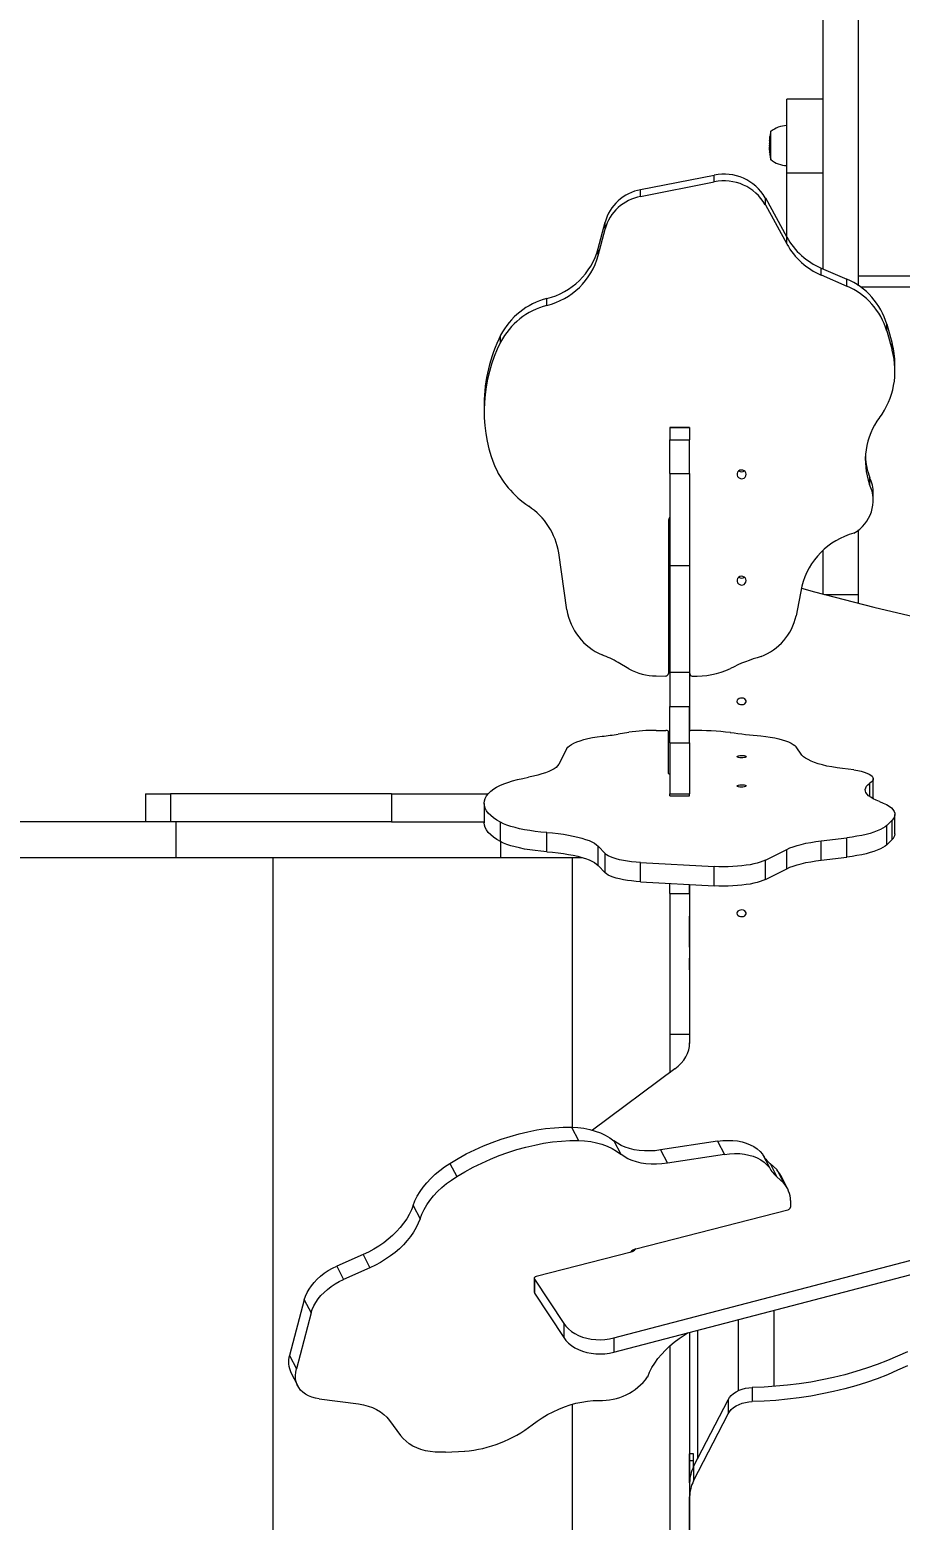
# Model space of a CAD drawing. Header units: millimetres. Extents: x -7098 to 6497, y -6127 to 5201.
# Drawn here: x -1908 to -1254, y 1792 to 2912 of the extents above; entities that cross this region are included whole.
import ezdxf

# ---------------------------------------------------------------- set-up
doc = ezdxf.new("R2010")
doc.units = ezdxf.units.MM
doc.layers.add('DIKOM_ОБЪЕКТ', color=7, linetype='Continuous')
doc.layers.add('DIKOM_РАЗМЕР_ЗОНА', color=7, linetype='Continuous')
doc.styles.add('style1', font='arial.ttf', dxfattribs={"width": 0.8})
doc.dimstyles.new('1-50', dxfattribs={"dimtxt": 300, "dimasz": 200, "dimexe": 100, "dimexo": 0, "dimgap": 100, "dimtad": 1, "dimdec": 0, "dimtxsty": 'style1', "dimcen": 0, "dimclrd": 7, "dimclre": 7, "dimadec": 1, "dimazin": 2, "dimtfac": 1, "dimtdec": 0, "dimtmove": 1, "dimatfit": 3, "dimfxl": 0, "dimlwd": 25, "dimlwe": 18, "dimarcsym": 0})

# ---------------------------------------------------------------- blocks, each defined once
blk = doc.blocks.new('*D20')
at = {"layer": 'Defpoints', "color": 0, "transparency": 16777216}
for p in [(-612, 3700.6), (-5926, -2746.5), (-167.8, -2746.5)]:
    blk.add_point(p, dxfattribs=at)
at = {"layer": 'DIKOM_РАЗМЕР_ЗОНА', "color": 7, "lineweight": 18, "transparency": 16777216}
for p, q in [((-612, 3700.6), (-6026, 3700.6)), ((-167.8, -2746.5), (-6026, -2746.5))]:
    blk.add_line(p, q, dxfattribs=at)
at = {"layer": 'DIKOM_РАЗМЕР_ЗОНА', "color": 7, "lineweight": 25, "transparency": 16777216}
blk.add_line((-5926, 3500.6), (-5926, -2546.5), dxfattribs=at)
at = {"layer": 'DIKOM_РАЗМЕР_ЗОНА', "color": 7, "transparency": 16777216}
for points in [[(-5959.3, 3500.6), (-5892.7, 3500.6), (-5926, 3700.6)], [(-5959.3, -2546.5), (-5892.7, -2546.5), (-5926, -2746.5)]]:
    blk.add_solid(points, dxfattribs=at)
at = {"layer": 'DIKOM_РАЗМЕР_ЗОНА', "color": 0, "transparency": 16777216, "insert": (-6179.2, 477), "char_height": 300, "attachment_point": 5, "rotation": 90, "style": 'style1'}
blk.add_mtext('6450', dxfattribs=at)
blk = doc.blocks.new('*D18')
at = {"layer": 'Defpoints', "color": 0, "transparency": 16777216}
for p in [(-621.7, 5200.6), (-6648, -4870.8), (-133.4, -4870.8)]:
    blk.add_point(p, dxfattribs=at)
at = {"layer": 'DIKOM_РАЗМЕР_ЗОНА', "color": 7, "lineweight": 18, "transparency": 16777216}
for p, q in [((-621.7, 5200.6), (-6748, 5200.6)), ((-133.4, -4870.8), (-6748, -4870.8))]:
    blk.add_line(p, q, dxfattribs=at)
at = {"layer": 'DIKOM_РАЗМЕР_ЗОНА', "color": 7, "lineweight": 25, "transparency": 16777216}
blk.add_line((-6648, 5000.6), (-6648, -4670.8), dxfattribs=at)
at = {"layer": 'DIKOM_РАЗМЕР_ЗОНА', "color": 7, "transparency": 16777216}
for points in [[(-6681.3, 5000.6), (-6614.7, 5000.6), (-6648, 5200.6)], [(-6681.3, -4670.8), (-6614.7, -4670.8), (-6648, -4870.8)]]:
    blk.add_solid(points, dxfattribs=at)
at = {"layer": 'DIKOM_РАЗМЕР_ЗОНА', "color": 0, "transparency": 16777216, "insert": (-6901.2, 458.3), "char_height": 300, "attachment_point": 5, "rotation": 90, "style": 'style1'}
blk.add_mtext('10100', dxfattribs=at)

msp = doc.modelspace()

# ---------------------------------------------------------------- linework, layer by layer
at = {"layer": 'DIKOM_ОБЪЕКТ', "color": 7, "linetype": 'Continuous', "lineweight": 15}
for p, q in [((-1312, 3689.1), (-1312, 2732.2)), ((-1285, 2719.5), (-1285, 3689.1)), ((-1312, 2859.6), (-1339, 2859.6)), ((-1339, 2804.4), (-1339, 2859.6)), ((-1351, 2814), (-1351, 2835.6)), ((-1352, 2828.7), (-1351.9, 2828.8)), ((-1352, 2828.3), (-1352, 2828.3)), ((-1352, 2827.4), (-1352, 2827.5)), ((-1352, 2826.2), (-1352, 2826.4)), ((-1352, 2826.3), (-1352, 2825.3)), ((-1352, 2825.1), (-1352, 2824)), ((-1352, 2824.6), (-1352, 2825.1)), ((-1352, 2824), (-1352, 2823.8)), ((-1352, 2823.7), (-1352, 2823.3)), ((-1351.6, 2832.3), (-1351.6, 2832.4)), ((-1351.6, 2831.9), (-1351.6, 2831.9)), ((-1352, 2821.4), (-1352, 2821.4)), ((-1351.9, 2820), (-1351.9, 2820)), ((-1351.8, 2819.4), (-1351.9, 2820)), ((-1351.8, 2819.7), (-1351.8, 2818.9)), ((-1351.7, 2818.4), (-1351.6, 2817.7)), ((-1351.6, 2817.5), (-1351.7, 2818)), ((-1351.6, 2817.5), (-1351.6, 2817.5)), ((-1351.6, 2817.5), (-1351.6, 2817.5)), ((-1351.6, 2817.5), (-1351.6, 2817.5)), ((-1448.8, 2791.7), (-1393.5, 2802.7)), ((-1393.5, 2797.6), (-1393.5, 2802.7)), ((-1339, 2804.4), (-1312, 2804.4)), ((-1339, 2756.1), (-1339, 2804.4)), ((-1448.8, 2786.5), (-1393.5, 2797.6)), ((-1448.8, 2786.5), (-1448.8, 2791.7)), ((-1355.1, 2780.4), (-1355.1, 2785.6)), ((-1355.1, 2785.6), (-1338.9, 2756)), ((-1355.1, 2780.4), (-1338.9, 2750.9)), ((-1480.7, 2747.4), (-1475.5, 2767.2)), ((-1475.5, 2762.1), (-1475.5, 2767.2)), ((-1480.7, 2742.2), (-1475.5, 2762.1)), ((-1338.9, 2750.9), (-1338.9, 2756)), ((-1480.7, 2742.2), (-1480.7, 2747.4)), ((-1313.1, 2727.6), (-1313.1, 2732.7)), ((-1313.1, 2732.7), (-1293.9, 2724.4)), ((-1313.1, 2727.6), (-1293.9, 2719.2)), ((-1293.9, 2719.2), (-1293.9, 2724.4)), ((-1285, 2727), (-925.5, 2727)), ((-925.5, 2718.4), (-1283.5, 2718.4)), ((-1519.2, 2704.7), (-1519.2, 2709.8)), ((-1263.9, 2685.5), (-1263.9, 2690.7)), ((-1263.9, 2690.7), (-1259.8, 2676.2)), ((-1554, 2677.1), (-1554, 2682.2)), ((-1263.9, 2685.5), (-1259.8, 2671.1)), ((-1259.8, 2671.1), (-1259.8, 2676.2)), ((-1257.7, 2655.5), (-1257.7, 2660.6)), ((-1566.4, 2630.5), (-1566.4, 2625.4)), ((-1412, 2613), (-1427, 2613)), ((-1427, 2613), (-1412, 2613)), ((-1427, 2613), (-1427, 2603.6)), ((-1427, 2613), (-1427, 2613)), ((-1412, 2613), (-1412, 2603.6)), ((-1412, 2613), (-1412, 2613)), ((-1427, 2603.6), (-1412, 2603.6)), ((-1427, 2578.3), (-1427, 2603.6)), ((-1412, 2578.3), (-1412, 2603.6)), ((-1427, 2578.3), (-1412, 2578.3)), ((-1427, 2578.3), (-1427, 2509.3)), ((-1412, 2578.3), (-1412, 2509.3)), ((-1276.7, 2570.2), (-1276.7, 2575.4)), ((-1274, 2558.3), (-1274, 2563.4)), ((-1428, 2542.5), (-1428, 2428.1)), ((-1285, 2487.6), (-1285, 2536)), ((-1312, 2520.4), (-1312, 2487.9)), ((-1504.2, 2475.9), (-1510.4, 2518.8)), ((-1427, 2509.3), (-1412, 2509.3)), ((-1427, 2509.3), (-1427, 2429.1)), ((-1412, 2509.3), (-1412, 2429.1)), ((-1327.6, 2493.8), (-1332, 2471.5)), ((-1310.6, 2487.6), (-1285, 2487.6)), ((-1285, 2480.8), (-1285, 2487.6)), ((-1457.6, 2431.5), (-1465.8, 2436.4)), ((-1437.1, 2426.3), (-1430, 2426.2)), ((-1427, 2429.1), (-1412, 2429.1)), ((-1427, 2429.1), (-1427, 2403.3)), ((-1412, 2429.1), (-1412, 2403.3)), ((-1412, 2427.9), (-1412, 2384.9)), ((-1427, 2403.3), (-1412, 2403.3)), ((-1427, 2375.9), (-1427, 2403.3)), ((-1412, 2405.3), (-1412, 2405.1)), ((-1412, 2375.9), (-1412, 2403.3)), ((-1457.6, 2383.9), (-1465.8, 2382.5)), ((-1437.1, 2385.3), (-1430, 2385.3)), ((-1428, 2353.3), (-1428, 2384.8)), ((-1427, 2375.9), (-1412, 2375.9)), ((-1427, 2375.9), (-1427, 2337.8)), ((-1412, 2375.9), (-1412, 2337.8)), ((-1504.2, 2371.7), (-1510.4, 2359.9)), ((-1327.6, 2366.7), (-1332, 2372.9)), ((-1276.7, 2335.6), (-1276.7, 2345.7)), ((-1274, 2334.5), (-1274, 2349)), ((-1820.9, 2337.7), (-1820.9, 2316.7)), ((-1820.9, 2337.7), (-1802, 2337.7)), ((-1802, 2337.7), (-1802, 2316.7)), ((-1635.9, 2337.7), (-1802, 2337.7)), ((-1635.9, 2337.7), (-1635.9, 2316.7)), ((-1635.9, 2337.7), (-1563.3, 2337.7)), ((-1566.4, 2330.5), (-1566.4, 2316)), ((-1427, 2337.8), (-1412, 2337.8)), ((-1427, 2336.2), (-1427, 2337.8)), ((-1427, 2336.2), (-1412, 2336.2)), ((-1412, 2336.2), (-1412, 2337.8)), ((-1274, 2334.5), (-1274.1, 2334)), ((-1257.7, 2307.7), (-1257.7, 2322.2)), ((-1799.3, 2316.7), (-2480.8, 2316.7)), ((-1635.9, 2316.7), (-1799.3, 2316.7)), ((-1797.8, 2289.7), (-1797.8, 2316.7)), ((-1635.9, 2316.7), (-1566.4, 2316.7)), ((-1554, 2301.8), (-1554, 2316.3)), ((-1519.2, 2294.2), (-1519.2, 2308.7)), ((-1263.9, 2313.9), (-1259.8, 2317.9)), ((-1263.9, 2299.4), (-1263.9, 2313.9)), ((-1259.8, 2303.4), (-1259.8, 2317.9)), ((-1553.8, 2289.7), (-1553.8, 2301.7)), ((-1480.7, 2298.3), (-1475.5, 2292.8)), ((-1480.7, 2283.8), (-1480.7, 2298.3)), ((-1355.1, 2287.8), (-1338.9, 2295.9)), ((-1338.9, 2281.4), (-1338.9, 2295.9)), ((-1313.1, 2302.3), (-1293.9, 2304.6)), ((-1313.1, 2287.9), (-1313.1, 2302.3)), ((-1293.9, 2290.2), (-1293.9, 2304.6)), ((-1263.9, 2299.4), (-1259.8, 2303.4)), ((-1797.8, 2289.7), (-2480.8, 2289.7)), ((-1553.8, 2289.7), (-1797.8, 2289.7)), ((-1725, 1743.7), (-1725, 2289.7)), ((-1492.4, 2289.7), (-1553.8, 2289.7)), ((-1500, 2087.3), (-1500, 2289.7)), ((-1475.5, 2278.3), (-1475.5, 2292.8)), ((-1448.8, 2286.1), (-1393.5, 2283.1)), ((-1448.8, 2271.6), (-1448.8, 2286.1)), ((-1355.1, 2273.3), (-1355.1, 2287.8)), ((-1313.1, 2287.9), (-1293.9, 2290.2)), ((-1480.7, 2283.8), (-1475.5, 2278.3)), ((-1393.5, 2268.6), (-1393.5, 2283.1)), ((-1355.1, 2273.3), (-1338.9, 2281.4)), ((-1448.8, 2271.6), (-1393.5, 2268.6)), ((-1427, 2262.8), (-1427, 2270.4)), ((-1427, 2262.8), (-1412, 2262.8)), ((-1427, 2262.8), (-1427, 2157.2)), ((-1412, 2269.6), (-1412, 2150.6)), ((-1412, 2262.8), (-1412, 2269.6)), ((-1412, 2262.8), (-1412, 2157.2)), ((-1412, 2245.8), (-1412, 2221.8)), ((-1412, 2222.5), (-1412, 2245.8)), ((-1427, 2157.2), (-1412, 2157.2)), ((-1427, 2157.2), (-1427, 2128.1)), ((-1412, 2157.2), (-1412, 2150.1)), ((-1423, 2131.1), (-1485, 2085)), ((-1500.7, 2087.3), (-1495.5, 2077.3)), ((-1468.9, 2076.9), (-1463.8, 2067)), ((-1391, 2076.7), (-1433.9, 2070.1)), ((-1391, 2076.7), (-1385.9, 2066.7)), ((-1433.9, 2070.1), (-1428.7, 2060.1)), ((-1385.9, 2066.7), (-1428.7, 2060.1)), ((-1357.2, 2066.8), (-1352.1, 2056.8)), ((-1592.2, 2060), (-1587, 2050.1)), ((-1351.5, 2059.8), (-1346.4, 2049.8)), ((-1346.6, 2055.3), (-1351.5, 2059.8)), ((-1346.6, 2055.3), (-1341.4, 2045.3)), ((-1341.4, 2045.3), (-1346.4, 2049.8)), ((-1338.4, 2041), (-1343.5, 2050.9)), ((-1619.8, 2028.4), (-1614.6, 2018.4)), ((-1336.2, 2032.2), (-1336.2, 2027.1)), ((-1452.5, 1995.7), (-1338.1, 2025.2)), ((-1469, 1928.8), (-1218.9, 1994.2)), ((-1453.7, 1995.3), (-1453.7, 1994.4)), ((-1657.3, 1991.5), (-1677.2, 1982.7)), ((-1677.2, 1982.7), (-1672.1, 1972.7)), ((-1657.3, 1991.5), (-1652.2, 1981.5)), ((-1455.9, 1993.4), (-1527.4, 1975)), ((-1469, 1918.2), (-1218.9, 1983.6)), ((-1456.6, 1993.2), (-1456.7, 1993.3)), ((-1652.2, 1981.5), (-1672.1, 1972.7)), ((-1528.7, 1973.6), (-1528.7, 1963)), ((-1528.5, 1973), (-1506.6, 1939.7)), ((-1528.5, 1973), (-1528.5, 1962.4)), ((-1528.5, 1962.4), (-1506.6, 1929.1)), ((-1701.6, 1957.5), (-1712.6, 1915.6)), ((-1701.6, 1957.5), (-1696.5, 1947.6)), ((-1348.5, 1892.4), (-1348.5, 1949.7)), ((-1696.5, 1947.6), (-1707.5, 1905.7)), ((-1506.6, 1939.7), (-1506.6, 1929.1)), ((-1375.5, 1942.6), (-1375.5, 1889.2)), ((-1469, 1928.8), (-1469, 1918.2)), ((-1412, 1933.1), (-1412, 1707.1)), ((-1406, 1934.7), (-1406, 1837.9)), ((-1712.6, 1915.6), (-1707.5, 1905.7)), ((-1427, 1922.8), (-1427, 1707.1)), ((-1711.6, 1902.8), (-1706.5, 1892.8)), ((-1690.4, 1883), (-1660.8, 1879.2)), ((-1409, 1832.1), (-1383.1, 1882.3)), ((-1383.1, 1882.3), (-1383.1, 1871.7)), ((-1364.9, 1891.6), (-1364.9, 1881)), ((-1500, 1743.7), (-1500, 1879)), ((-1409, 1821.5), (-1383.1, 1871.7)), ((-1637.5, 1866.9), (-1629.2, 1855.5)), ((-1595.5, 1843), (-1581, 1843.8)), ((-1409, 1841.7), (-1412, 1841.7)), ((-1412, 1836.4), (-1412, 1841.7)), ((-1409, 1836.4), (-1409, 1841.7)), ((-1412, 1820), (-1412, 1836.4)), ((-1409, 1836.4), (-1412, 1836.4)), ((-1409, 1832), (-1409, 1836.4)), ((-1409, 1832.1), (-1409, 1821.5)), ((-1412, 1820), (-1412, 1809.4)), ((-1412, 1810.3), (-1412, 1808.3)), ((-1412, 1671), (-1412, 1809.4))]:
    msp.add_line(p, q, dxfattribs=at)
at = {"layer": 'DIKOM_ОБЪЕКТ', "color": 7, "linetype": 'Continuous', "lineweight": 15, "flags": 128}
for points in [[(-1369.5, 2577.8), (-1369.7, 2578.8), (-1370.2, 2579.8), (-1371.1, 2580.5), (-1372.1, 2581), (-1373.3, 2581), (-1374.4, 2580.8), (-1375.3, 2580.2), (-1376, 2579.3), (-1376.4, 2578.3), (-1376.4, 2577.2), (-1376, 2576.2), (-1375.3, 2575.3), (-1374.4, 2574.8), (-1373.3, 2574.5), (-1372.1, 2574.6), (-1371.1, 2575), (-1370.2, 2575.7), (-1369.7, 2576.7), (-1369.5, 2577.8)], [(-1369.5, 2497.9), (-1369.7, 2499), (-1370.2, 2499.9), (-1371.1, 2500.6), (-1372.1, 2501.1), (-1373.3, 2501.2), (-1374.4, 2500.9), (-1375.3, 2500.3), (-1376, 2499.5), (-1376.4, 2498.4), (-1376.4, 2497.4), (-1376, 2496.3), (-1375.3, 2495.5), (-1374.4, 2494.9), (-1373.3, 2494.6), (-1372.1, 2494.7), (-1371.1, 2495.1), (-1370.2, 2495.9), (-1369.7, 2496.8), (-1369.5, 2497.9)], [(-1327.9, 2492.3), (-1318.2, 2489.6), (-1296, 2483.7), (-1273.7, 2478), (-1251.3, 2472.6), (-1228.8, 2467.4), (-1206.2, 2462.4), (-1183.4, 2457.7), (-1160.6, 2453.2), (-1137.7, 2449), (-1114.7, 2445), (-1091.6, 2441.2), (-1068.5, 2437.7), (-1045.2, 2434.4), (-1021.9, 2431.4), (-998.6, 2428.7), (-975.2, 2426.1), (-951.7, 2423.9), (-928.2, 2421.8), (-904.6, 2420.1), (-881, 2418.5)], [(-1376.5, 2407.2), (-1376.3, 2406.4), (-1375.7, 2405.7), (-1374.9, 2405.1), (-1373.8, 2404.8), (-1372.7, 2404.7), (-1371.6, 2404.9), (-1370.6, 2405.4), (-1369.9, 2406), (-1369.5, 2406.8), (-1369.5, 2407.6), (-1369.9, 2408.4), (-1370.6, 2409), (-1371.6, 2409.5), (-1372.7, 2409.7), (-1373.8, 2409.6), (-1374.9, 2409.3), (-1375.7, 2408.7), (-1376.3, 2408), (-1376.5, 2407.2)], [(-1504.2, 2371.7), (-1503.4, 2372.7), (-1502.3, 2373.8), (-1500.8, 2374.8), (-1498.9, 2375.8), (-1496.7, 2376.7), (-1494.2, 2377.6), (-1491.5, 2378.4), (-1488.4, 2379.2), (-1485.1, 2379.9), (-1481.5, 2380.5), (-1477.8, 2381)], [(-1358.4, 2381.3), (-1354.8, 2380.9), (-1351.4, 2380.4), (-1348.1, 2379.8), (-1345.1, 2379.1), (-1342.4, 2378.3), (-1339.9, 2377.5), (-1337.7, 2376.7), (-1335.8, 2375.8), (-1334.2, 2374.8), (-1333, 2373.9), (-1332, 2372.9)], [(-1369.5, 2365.6), (-1369.7, 2365.3), (-1370.2, 2365.1), (-1371.1, 2364.9), (-1372.1, 2364.7), (-1373.3, 2364.7), (-1374.4, 2364.8), (-1375.3, 2364.9), (-1376, 2365.2), (-1376.4, 2365.5), (-1376.4, 2365.8), (-1376, 2366), (-1375.3, 2366.3), (-1374.4, 2366.4), (-1373.3, 2366.5), (-1372.1, 2366.5), (-1371.1, 2366.4), (-1370.2, 2366.2), (-1369.7, 2365.9), (-1369.5, 2365.6)], [(-1288.5, 2355.8), (-1292.9, 2356.2), (-1297.2, 2356.7), (-1301.2, 2357.2), (-1305.1, 2357.9), (-1308.8, 2358.6), (-1312.2, 2359.5), (-1315.3, 2360.3), (-1318.2, 2361.3), (-1320.8, 2362.3), (-1323, 2363.4), (-1324.9, 2364.5), (-1326.4, 2365.6), (-1327.6, 2366.7)], [(-1510.4, 2359.9), (-1511.2, 2358.7), (-1512.4, 2357.6), (-1513.9, 2356.5), (-1515.7, 2355.4), (-1517.8, 2354.4), (-1520.3, 2353.5), (-1523.1, 2352.6), (-1526.1, 2351.7), (-1529.4, 2350.9), (-1533, 2350.2)], [(-1288.5, 2355.8), (-1285.7, 2355.3), (-1283.2, 2354.7), (-1280.9, 2354), (-1278.9, 2353.3), (-1277.2, 2352.5), (-1275.9, 2351.7), (-1274.9, 2350.9), (-1274.3, 2350), (-1274, 2349.1), (-1274.1, 2348.2), (-1274.6, 2347.4), (-1275.5, 2346.5), (-1276.7, 2345.7)], [(-1554, 2316.3), (-1556.9, 2317.9), (-1559.4, 2319.7), (-1561.5, 2321.4), (-1563.3, 2323.2), (-1564.7, 2325), (-1565.6, 2326.9), (-1566.2, 2328.7), (-1566.4, 2330.6), (-1566.2, 2332.4), (-1565.6, 2334.3), (-1564.6, 2336.1), (-1563.2, 2337.9), (-1561.4, 2339.7), (-1559.2, 2341.5)], [(-1559.2, 2341.5), (-1557.1, 2342.7), (-1554.6, 2344), (-1551.7, 2345.2), (-1548.6, 2346.3), (-1545.1, 2347.4), (-1541.3, 2348.4), (-1537.3, 2349.3), (-1533, 2350.2)], [(-1369.5, 2343.6), (-1369.7, 2343.3), (-1370.2, 2343.1), (-1371.1, 2342.9), (-1372.1, 2342.7), (-1373.3, 2342.7), (-1374.4, 2342.8), (-1375.3, 2342.9), (-1376, 2343.2), (-1376.4, 2343.5), (-1376.4, 2343.8), (-1376, 2344), (-1375.3, 2344.3), (-1374.4, 2344.4), (-1373.3, 2344.5), (-1372.1, 2344.5), (-1371.1, 2344.4), (-1370.2, 2344.2), (-1369.7, 2343.9), (-1369.5, 2343.6)], [(-1269.3, 2331.9), (-1271.9, 2332.9), (-1274.1, 2334), (-1275.9, 2335.1), (-1277.5, 2336.2), (-1278.6, 2337.4), (-1279.5, 2338.6), (-1279.9, 2339.8), (-1280, 2341), (-1279.7, 2342.2), (-1279.1, 2343.4), (-1278.1, 2344.5), (-1276.7, 2345.7)], [(-1269.3, 2331.9), (-1266.6, 2330.8), (-1264.2, 2329.6), (-1262.1, 2328.4), (-1260.4, 2327.1), (-1259.2, 2325.8), (-1258.3, 2324.5), (-1257.8, 2323.2), (-1257.7, 2321.9), (-1258, 2320.5), (-1258.7, 2319.2), (-1259.8, 2317.9)], [(-1554, 2301.8), (-1556.9, 2303.5), (-1559.4, 2305.2), (-1561.5, 2307), (-1563.3, 2308.7), (-1564.7, 2310.6), (-1565.6, 2312.4), (-1566.2, 2314.2), (-1566.4, 2316)], [(-1519.2, 2308.7), (-1523.7, 2309), (-1528, 2309.5), (-1532.1, 2310.1), (-1536.1, 2310.7), (-1539.8, 2311.5), (-1543.2, 2312.3), (-1546.4, 2313.2), (-1549.3, 2314.2), (-1551.8, 2315.2), (-1554, 2316.3)], [(-1519.2, 2308.7), (-1515, 2308.3), (-1510.8, 2307.8), (-1506.9, 2307.3), (-1503.1, 2306.7), (-1499.5, 2306), (-1496.1, 2305.2), (-1493, 2304.4), (-1490.2, 2303.5), (-1487.6, 2302.6), (-1485.4, 2301.6), (-1483.5, 2300.5), (-1481.9, 2299.4), (-1480.7, 2298.3)], [(-1263.9, 2313.9), (-1265.1, 2312.8), (-1266.8, 2311.8), (-1268.7, 2310.8), (-1271, 2309.8), (-1273.5, 2308.9), (-1276.3, 2308), (-1279.4, 2307.2), (-1282.7, 2306.4), (-1286.3, 2305.8), (-1290, 2305.2), (-1293.9, 2304.6)], [(-1519.2, 2294.2), (-1523.7, 2294.5), (-1528, 2295), (-1532.1, 2295.6), (-1536.1, 2296.2), (-1539.8, 2297), (-1543.2, 2297.8), (-1546.4, 2298.7), (-1549.3, 2299.7), (-1551.8, 2300.7), (-1554, 2301.8)], [(-1338.9, 2295.9), (-1336.7, 2297), (-1334.1, 2297.9), (-1331.2, 2298.8), (-1328.1, 2299.7), (-1324.7, 2300.5), (-1321, 2301.2), (-1317.2, 2301.8), (-1313.1, 2302.3)], [(-1263.9, 2299.4), (-1265.1, 2298.4), (-1266.8, 2297.3), (-1268.7, 2296.3), (-1271, 2295.3), (-1273.5, 2294.4), (-1276.3, 2293.5), (-1279.4, 2292.7), (-1282.7, 2291.9), (-1286.3, 2291.3), (-1290, 2290.7), (-1293.9, 2290.2)], [(-1519.2, 2294.2), (-1515, 2293.8), (-1510.8, 2293.4), (-1506.9, 2292.8), (-1503.1, 2292.2), (-1499.5, 2291.5), (-1496.1, 2290.8), (-1493, 2289.9), (-1490.2, 2289), (-1487.6, 2288.1), (-1485.4, 2287.1), (-1483.5, 2286), (-1481.9, 2284.9), (-1480.7, 2283.8)], [(-1448.8, 2286.1), (-1452.2, 2286.4), (-1455.6, 2286.7), (-1458.8, 2287.1), (-1461.8, 2287.6), (-1464.6, 2288.2), (-1467.2, 2288.8), (-1469.5, 2289.5), (-1471.5, 2290.3), (-1473.2, 2291.1), (-1474.5, 2291.9), (-1475.5, 2292.8)], [(-1355.1, 2287.8), (-1356.9, 2287), (-1358.9, 2286.3), (-1361.2, 2285.6), (-1363.8, 2285), (-1366.6, 2284.4), (-1369.6, 2284), (-1372.8, 2283.6), (-1376.1, 2283.3), (-1379.5, 2283), (-1383, 2282.9), (-1386.5, 2282.9), (-1390, 2282.9), (-1393.5, 2283.1)], [(-1338.9, 2281.4), (-1336.7, 2282.5), (-1334.1, 2283.4), (-1331.2, 2284.4), (-1328.1, 2285.2), (-1324.7, 2286), (-1321, 2286.7), (-1317.2, 2287.3), (-1313.1, 2287.9)], [(-1448.8, 2271.6), (-1452.2, 2271.9), (-1455.6, 2272.2), (-1458.8, 2272.6), (-1461.8, 2273.1), (-1464.6, 2273.7), (-1467.2, 2274.3), (-1469.5, 2275), (-1471.5, 2275.8), (-1473.2, 2276.6), (-1474.5, 2277.5), (-1475.5, 2278.3)], [(-1355.1, 2273.3), (-1356.9, 2272.5), (-1358.9, 2271.8), (-1361.2, 2271.1), (-1363.8, 2270.5), (-1366.6, 2269.9), (-1369.6, 2269.5), (-1372.8, 2269.1), (-1376.1, 2268.8), (-1379.5, 2268.6), (-1383, 2268.4), (-1386.5, 2268.4), (-1390, 2268.4), (-1393.5, 2268.6)], [(-1376.5, 2247.9), (-1376.3, 2247.1), (-1375.7, 2246.4), (-1374.9, 2245.8), (-1373.8, 2245.5), (-1372.7, 2245.4), (-1371.6, 2245.6), (-1370.6, 2246.1), (-1369.9, 2246.7), (-1369.5, 2247.5), (-1369.5, 2248.3), (-1369.9, 2249.1), (-1370.6, 2249.7), (-1371.6, 2250.2), (-1372.7, 2250.4), (-1373.8, 2250.3), (-1374.9, 2250), (-1375.7, 2249.4), (-1376.3, 2248.7), (-1376.5, 2247.9)], [(-1412, 2221.8), (-1412, 2219.9), (-1412, 2217.7), (-1412, 2215.4), (-1412, 2212.9), (-1412, 2210.4), (-1412, 2207.8), (-1412, 2205.3), (-1412, 2202.8), (-1412, 2200.5), (-1412, 2198.3), (-1412, 2196.4), (-1412, 2194.7), (-1412, 2193.3), (-1412, 2192.2), (-1412, 2191.5), (-1412, 2191.4)], [(-1412, 2212.9), (-1412, 2211.9), (-1412, 2210.7), (-1412, 2209.5), (-1412, 2208.2), (-1412, 2207.1), (-1412, 2206.3), (-1412, 2205.7), (-1412, 2205.4), (-1412, 2205.5), (-1412, 2205.9), (-1412, 2206.7), (-1412, 2207.7), (-1412, 2208.9), (-1412, 2210.1), (-1412, 2211.3), (-1412, 2212.4), (-1412, 2213.3), (-1412, 2213.9), (-1412, 2214.2), (-1412, 2214.1), (-1412, 2213.6), (-1412, 2212.9)], [(-1423, 2131.1), (-1420.5, 2133.1), (-1418.3, 2135.3), (-1416.4, 2137.6), (-1414.8, 2140.1), (-1413.6, 2142.6), (-1412.7, 2145.2), (-1412.1, 2147.9), (-1412, 2150.6)], [(-1592.2, 2060), (-1586, 2063.7), (-1579.8, 2067.1), (-1573.3, 2070.2), (-1566.8, 2073.1), (-1560.3, 2075.8), (-1553.6, 2078.2), (-1546.9, 2080.3), (-1540.2, 2082.2), (-1533.5, 2083.8), (-1526.8, 2085.1), (-1520.2, 2086.1), (-1513.6, 2086.8), (-1507.1, 2087.2), (-1500.7, 2087.3)], [(-1500.7, 2087.3), (-1496, 2087), (-1491.5, 2086.4), (-1487.1, 2085.5), (-1483, 2084.3), (-1479.1, 2082.9), (-1475.4, 2081.2), (-1472, 2079.2), (-1468.9, 2076.9)], [(-1587, 2050.1), (-1580.9, 2053.7), (-1574.6, 2057.1), (-1568.2, 2060.2), (-1561.7, 2063.1), (-1555.1, 2065.8), (-1548.5, 2068.2), (-1541.8, 2070.4), (-1535.1, 2072.2), (-1528.4, 2073.8), (-1521.7, 2075.1), (-1515, 2076.1), (-1508.4, 2076.8), (-1501.9, 2077.2), (-1495.5, 2077.3)], [(-1495.5, 2077.3), (-1490.9, 2077), (-1486.3, 2076.4), (-1482, 2075.5), (-1477.9, 2074.4), (-1473.9, 2072.9), (-1470.3, 2071.2), (-1466.9, 2069.2), (-1463.8, 2067)], [(-1433.9, 2070.1), (-1438, 2069.5), (-1442.1, 2069.3), (-1446, 2069.3), (-1449.9, 2069.6), (-1453.6, 2070.2), (-1457.1, 2071.1), (-1460.4, 2072.2), (-1463.5, 2073.5), (-1466.3, 2075.1), (-1468.9, 2076.9)], [(-1391, 2076.7), (-1387.1, 2077.2), (-1383.3, 2077.3), (-1379.6, 2077.2), (-1376, 2076.9), (-1372.6, 2076.2), (-1369.4, 2075.2), (-1366.4, 2074), (-1363.7, 2072.6), (-1361.3, 2070.9), (-1359.1, 2068.9), (-1357.2, 2066.8)], [(-1428.7, 2060.1), (-1432.9, 2059.6), (-1436.9, 2059.3), (-1440.9, 2059.4), (-1444.8, 2059.7), (-1448.4, 2060.2), (-1452, 2061.1), (-1455.3, 2062.2), (-1458.4, 2063.5), (-1461.2, 2065.1), (-1463.8, 2067)], [(-1385.9, 2066.7), (-1382, 2067.2), (-1378.2, 2067.4), (-1374.4, 2067.3), (-1370.9, 2066.9), (-1367.5, 2066.2), (-1364.3, 2065.3), (-1361.3, 2064.1), (-1358.6, 2062.6), (-1356.1, 2060.9), (-1354, 2058.9), (-1352.1, 2056.8)], [(-1619.8, 2028.4), (-1618.4, 2031.9), (-1616.7, 2035.4), (-1614.6, 2038.8), (-1612.2, 2042.2), (-1609.5, 2045.5), (-1606.5, 2048.7), (-1603.3, 2051.8), (-1599.8, 2054.7), (-1596.1, 2057.5), (-1592.2, 2060)], [(-1614.6, 2018.4), (-1613.3, 2021.9), (-1611.5, 2025.4), (-1609.5, 2028.8), (-1607.1, 2032.2), (-1604.4, 2035.6), (-1601.4, 2038.8), (-1598.1, 2041.8), (-1594.7, 2044.8), (-1590.9, 2047.5), (-1587, 2050.1)], [(-1619.8, 2028.4), (-1621.1, 2025), (-1622.7, 2021.7), (-1624.6, 2018.4), (-1626.9, 2015.1), (-1629.4, 2011.9), (-1632.2, 2008.9), (-1635.2, 2005.9), (-1638.4, 2003), (-1641.9, 2000.4), (-1645.5, 1997.8), (-1649.3, 1995.5), (-1653.3, 1993.4), (-1657.3, 1991.5)], [(-1614.6, 2018.4), (-1615.9, 2015), (-1617.6, 2011.7), (-1619.5, 2008.4), (-1621.7, 2005.1), (-1624.2, 2002), (-1627, 1998.9), (-1630, 1995.9), (-1633.3, 1993.1), (-1636.8, 1990.4), (-1640.4, 1987.9), (-1644.2, 1985.5), (-1648.1, 1983.4), (-1652.2, 1981.5)], [(-1701.6, 1957.5), (-1700.7, 1960.2), (-1699.5, 1962.9), (-1698, 1965.5), (-1696.2, 1968.1), (-1694.2, 1970.6), (-1691.8, 1973), (-1689.3, 1975.3), (-1686.5, 1977.4), (-1683.5, 1979.4), (-1680.4, 1981.2), (-1677.2, 1982.7)], [(-1696.5, 1947.6), (-1695.6, 1950.2), (-1694.4, 1952.9), (-1692.9, 1955.5), (-1691.1, 1958.1), (-1689, 1960.6), (-1686.7, 1963), (-1684.1, 1965.3), (-1681.3, 1967.5), (-1678.4, 1969.4), (-1675.3, 1971.2), (-1672.1, 1972.7)], [(-1527.4, 1975), (-1527.8, 1974.8), (-1528.1, 1974.7), (-1528.4, 1974.4), (-1528.6, 1974.2), (-1528.7, 1973.9), (-1528.7, 1973.6), (-1528.7, 1973.3), (-1528.5, 1973)], [(-1506.6, 1939.7), (-1504.9, 1937.6), (-1503, 1935.6), (-1500.7, 1933.7), (-1498.2, 1932.1), (-1495.4, 1930.7), (-1492.4, 1929.5), (-1489.2, 1928.6), (-1485.9, 1928), (-1482.5, 1927.6), (-1479.1, 1927.4), (-1475.6, 1927.6), (-1472.3, 1928.1), (-1469, 1928.8)], [(-1506.6, 1929.1), (-1504.9, 1927), (-1503, 1925), (-1500.7, 1923.2), (-1498.2, 1921.5), (-1495.4, 1920.1), (-1492.4, 1918.9), (-1489.2, 1918), (-1485.9, 1917.4), (-1482.5, 1917), (-1479.1, 1916.9), (-1475.6, 1917), (-1472.3, 1917.5), (-1469, 1918.2)], [(-1443.5, 1899.5), (-1442.1, 1903), (-1440.3, 1906.5), (-1438.2, 1909.9), (-1435.8, 1913.3), (-1433.1, 1916.5), (-1430.2, 1919.7), (-1427, 1922.8), (-1423.5, 1925.7), (-1419.9, 1928.4), (-1416, 1931), (-1413, 1932.8)], [(-1248.3, 1918.5), (-1255.7, 1915.1), (-1263.3, 1911.8), (-1271.1, 1908.8), (-1279.1, 1906), (-1287.2, 1903.5), (-1295.5, 1901.1), (-1303.9, 1899.1), (-1312.3, 1897.3), (-1320.9, 1895.7), (-1329.6, 1894.3), (-1338.4, 1893.3), (-1347.2, 1892.5), (-1356, 1891.9), (-1364.9, 1891.6)], [(-1690.4, 1883), (-1693.2, 1883.5), (-1695.9, 1884.2), (-1698.4, 1885.2), (-1700.6, 1886.5), (-1702.6, 1888), (-1704.3, 1889.6), (-1705.7, 1891.5), (-1706.8, 1893.6), (-1707.6, 1895.8), (-1708.1, 1898.1), (-1708.2, 1900.5), (-1708, 1903.1), (-1707.5, 1905.7)], [(-1248.3, 1907.9), (-1255.7, 1904.5), (-1263.3, 1901.2), (-1271.1, 1898.2), (-1279.1, 1895.4), (-1287.2, 1892.9), (-1295.5, 1890.6), (-1303.9, 1888.5), (-1312.3, 1886.7), (-1320.9, 1885.1), (-1329.6, 1883.8), (-1338.4, 1882.7), (-1347.2, 1881.9), (-1356, 1881.3), (-1364.9, 1881)], [(-1530.3, 1863.6), (-1526.6, 1866.4), (-1522.8, 1868.9), (-1518.8, 1871.3), (-1514.6, 1873.4), (-1510.4, 1875.3), (-1506.1, 1877), (-1501.7, 1878.5), (-1497.4, 1879.7), (-1493, 1880.6), (-1488.7, 1881.3), (-1484.4, 1881.7), (-1480.2, 1881.8)], [(-1383.1, 1882.3), (-1382.1, 1884), (-1380.7, 1885.6), (-1379, 1887.1), (-1377.1, 1888.4), (-1374.9, 1889.5), (-1372.6, 1890.3), (-1370.1, 1891), (-1367.5, 1891.4), (-1364.9, 1891.6)], [(-1660.8, 1879.2), (-1657.1, 1878.5), (-1653.6, 1877.6), (-1650.2, 1876.5), (-1647.2, 1875), (-1644.3, 1873.3), (-1641.8, 1871.4), (-1639.5, 1869.3), (-1637.5, 1866.9)], [(-1383.1, 1871.7), (-1382.1, 1873.4), (-1380.7, 1875), (-1379, 1876.5), (-1377.1, 1877.8), (-1374.9, 1878.9), (-1372.6, 1879.7), (-1370.1, 1880.4), (-1367.5, 1880.8), (-1364.9, 1881)], [(-1595.5, 1843), (-1599.4, 1842.9), (-1603.3, 1843), (-1607, 1843.4), (-1610.5, 1844.1), (-1613.9, 1845), (-1617, 1846.2), (-1620, 1847.6), (-1622.7, 1849.3), (-1625.1, 1851.2), (-1627.3, 1853.2), (-1629.2, 1855.5)]]:
    msp.add_lwpolyline(points, dxfattribs=at)
at = {"layer": 'DIKOM_ОБЪЕКТ', "color": 7, "linetype": 'Continuous', "lineweight": 15}
for centre, radius, start, end in [((-1310.2, 2826.3), 41.8, 167.1204, 171.6925), ((-1338.8, 2821.1), 18.7, 90.4909, 130.6212), ((-1310.2, 2826.3), 41.8, 175.7309, 176.6479), ((-1310.2, 2826.3), 41.8, 177.2714, 178.3921), ((-1310.2, 2823.3), 41.8, 180, 182.6115), ((-1310.2, 2826.3), 41.8, 172.3228, 175.0883), ((-1310.2, 2823.3), 41.8, 183.1889, 184.0775), ((-1310.2, 2823.3), 41.8, 184.703, 185.4479), ((-1310.2, 2823.3), 41.8, 186.04, 186.8146), ((-1310.2, 2823.3), 41.8, 187.3232, 188.0936), ((-1310.2, 2823.3), 41.8, 188.7239, 192.8796), ((-1338.8, 2828.5), 18.7, 229.3788, 269.5091), ((-1386.1, 2767.7), 35.7, 29.9071, 101.9898), ((-1442.8, 2758.2), 34, 100.2175, 164.5538), ((-1386.1, 2762.6), 35.7, 29.9071, 101.9898), ((-1442.8, 2753.1), 34, 100.2175, 164.5538), ((-1292, 2782.1), 53.7, 209.0609, 246.8457), ((-1532, 2761.5), 53.2, 283.8994, 344.5992), ((-1292, 2776.9), 53.7, 209.0611, 246.8457), ((-1532, 2756.4), 53.2, 283.8993, 344.5992), ((-1314.5, 2675.8), 52.8, 16.381, 67.0727), ((-1314.5, 2670.6), 52.8, 16.381, 67.0727), ((-1505.9, 2657.3), 54.2, 104.2555, 152.5834), ((-1505.9, 2652.1), 54.2, 104.2557, 152.5832), ((-1451.7, 2630.4), 114.7, 153.1062, 179.9332), ((-1452.3, 2625.4), 114.1, 153.0552, 200.3986), ((-1316.3, 2655.4), 58.6, 323.2327, 15.4797), ((-1315.8, 2660.6), 58.1, 0.0124, 15.6032), ((-1227.1, 2588.5), 52.9, 142.9566, 200.225), ((-1227.4, 2593.7), 52.6, 182.8373, 200.3284), ((-1493.7, 2613), 71, 202.7265, 236.4535), ((-1373, 2584.4), 4.63, 241.4173, 298.5827), ((-1373, 2583.3), 3.66, 233.2416, 306.7584), ((-1302.3, 2558.2), 28.2, 299.1957, 25.1692), ((-1301.6, 2563.4), 27.6, 0.0582, 25.7396), ((-1561.1, 2510.9), 51.3, 8.7791, 56.7105), ((-1422.6, 2542.5), 5.4, 144.5621, 179.8614), ((-1274.2, 2480.4), 55.1, 105.113, 165.969), ((-1373, 2504.5), 4.63, 241.419, 298.581), ((-1373, 2503.4), 3.66, 233.2403, 306.7597), ((-1460.3, 2483), 44.5, 189.2038, 246.781), ((-1373.4, 2480.4), 42.3, 290.8263, 347.8868), ((-1498.9, 2382.3), 63.4, 58.5129, 70.5469), ((-1436.5, 2471.8), 45.5, 242.2942, 269.1666), ((-1407.7, 2488.8), 62.7, 267.8624, 294.8028), ((-1325.5, 2322.5), 122.8, 105.5095, 117.0667), ((-1429.9, 2428.2), 1.94, 267.9384, 358.1433), ((-1410, 2428.1), 1.94, 181.7421, 269.6101), ((-1494.3, 2553.5), 173.3, 275.4717, 279.4769), ((-1437, 2236.2), 149.2, 90.0583, 97.9557), ((-1429.5, 2383), 2.38, 49.7254, 101.4257), ((-1410.5, 2383.1), 2.27, 79.0139, 131.0986), ((-1407.4, 2173), 212.3, 82.9664, 90.7146), ((-1330.9, 2746.2), 365.9, 262.0596, 265.6894), ((-1426.8, 2353.7), 1.28, 198.3366, 260.374), ((-1263.6, 2308), 6, 309.9056, 357.1618), ((-1332.7, 2081), 28.4, 210.056, 228.3996), ((-1327.5, 2071), 28.4, 210.056, 228.3996), ((-1360.8, 2042), 19.4, 27.2699, 42.8809), ((-1355.9, 2031.9), 19.7, 0.6032, 42.7015), ((-1338.5, 2027.5), 2.32, 280.2541, 350.5368), ((-1450.3, 1987.3), 8.66, 104.32, 137.6536), ((-1456.9, 1998.7), 5.39, 281.1115, 327.0356), ((-1527.6, 1963), 1.07, 180.3336, 214.4639), ((-1695.6, 1910.6), 17.8, 163.3652, 205.9342), ((-1478.3, 1924.6), 42.8, 267.4863, 324.2323), ((-1588.3, 1937.2), 93.7, 274.425, 308.2299), ((-1385.6, 1819.8), 26.4, 152.345, 179.6839), ((-1385.6, 1809.2), 26.4, 152.345, 179.6838)]:
    msp.add_arc(centre, radius, start, end, dxfattribs=at)
for points, knots in [([(-1351.9, 2828.8), (-1351.9, 2828.7), (-1351.9, 2828.6), (-1351.9, 2828.4), (-1352, 2828.3)], [0, 0, 0, 0, 0.476101, 1, 1, 1, 1]), ([(-1352, 2827.5), (-1352, 2827.5), (-1352, 2827.3), (-1352, 2827.2), (-1352, 2827.1)], [0, 0, 0, 0, 0.483744, 1, 1, 1, 1]), ([(-1352, 2827.1), (-1352, 2827.1), (-1352, 2827), (-1352, 2827), (-1352, 2827)], [0, 0, 0, 0, 0.498494, 1, 1, 1, 1]), ([(-1352, 2827), (-1352, 2826.5), (-1352, 2825.9), (-1352, 2825.3), (-1352, 2825.3)], [0, 0, 0, 0, 0.896903, 1, 1, 1, 1]), ([(-1352, 2825.3), (-1352, 2825.2), (-1352, 2825), (-1352, 2824.8), (-1352, 2824.6)], [0, 0, 0, 0, 0.499814, 1, 1, 1, 1]), ([(-1352, 2824.1), (-1352, 2823.9), (-1352, 2823.7), (-1352, 2823.2), (-1352, 2822.9), (-1352, 2822.7)], [0, 0, 0, 0, 0.33551, 0.663138, 1, 1, 1, 1]), ([(-1352, 2822.7), (-1352, 2822.8), (-1352, 2823.1), (-1352, 2823.5), (-1352, 2823.7), (-1352, 2823.8), (-1352, 2823.8), (-1352, 2823.8)], [0, 0, 0, 0, 0.245781, 0.4532, 0.660659, 0.856694, 1, 1, 1, 1]), ([(-1352, 2822.7), (-1352, 2822.5), (-1352, 2822.1), (-1352, 2821.6), (-1352, 2821.2), (-1352, 2821), (-1352, 2821), (-1352, 2821)], [0, 0, 0, 0, 0.225299, 0.412929, 0.600082, 0.800062, 1, 1, 1, 1]), ([(-1352, 2821.4), (-1352, 2821.4), (-1352, 2821.5), (-1352, 2821.7), (-1352, 2822), (-1352, 2822.4), (-1352, 2822.6), (-1352, 2822.7)], [0, 0, 0, 0, 0.301857, 0.491411, 0.681086, 0.876427, 1, 1, 1, 1]), ([(-1351.7, 2831.2), (-1351.7, 2831), (-1351.8, 2830.6), (-1351.8, 2830.2), (-1351.9, 2829.8), (-1351.9, 2829.6), (-1351.9, 2829.4), (-1351.9, 2829.4), (-1351.9, 2829.4)], [0, 0, 0, 0, 0.216689, 0.358831, 0.500985, 0.688001, 0.880688, 1, 1, 1, 1]), ([(-1351.9, 2829.9), (-1351.9, 2829.9), (-1351.9, 2829.9), (-1351.8, 2830.1), (-1351.8, 2830.3), (-1351.8, 2830.6), (-1351.8, 2830.9), (-1351.7, 2831.1), (-1351.7, 2831.2)], [0, 0, 0, 0, 0.278702, 0.446685, 0.583211, 0.720508, 0.895563, 1, 1, 1, 1]), ([(-1351.9, 2829.9), (-1351.9, 2829.9), (-1351.9, 2829.8), (-1351.9, 2829.9), (-1351.9, 2829.9)], [0, 0, 0, 0, 0.171207, 1, 1, 1, 1]), ([(-1351.6, 2832.4), (-1351.6, 2832.2), (-1351.6, 2831.8), (-1351.7, 2831.4), (-1351.7, 2831.2)], [0, 0, 0, 0, 0.512289, 1, 1, 1, 1]), ([(-1351.7, 2831.2), (-1351.7, 2831.3), (-1351.7, 2831.5), (-1351.6, 2831.8), (-1351.6, 2831.9)], [0, 0, 0, 0, 0.488429, 1, 1, 1, 1]), ([(-1351.9, 2820.4), (-1351.9, 2820.3), (-1351.9, 2820.1), (-1351.8, 2819.9), (-1351.8, 2819.7)], [0, 0, 0, 0, 0.513058, 1, 1, 1, 1]), ([(-1351.9, 2820.3), (-1351.9, 2820.3), (-1351.9, 2820.4), (-1351.9, 2820.4), (-1351.9, 2820.4)], [0, 0, 0, 0, 0.500089, 1, 1, 1, 1]), ([(-1351.6, 2817.7), (-1351.6, 2817.6), (-1351.6, 2817.4), (-1351.5, 2817.2), (-1351.5, 2817.1)], [0, 0, 0, 0, 0.45604, 1, 1, 1, 1]), ([(-1351.6, 2817.4), (-1351.6, 2817.4), (-1351.6, 2817.4), (-1351.6, 2817.5), (-1351.6, 2817.5)], [0, 0, 0, 0, 0.500186, 1, 1, 1, 1]), ([(-1351.5, 2817.1), (-1351.5, 2817.1), (-1351.6, 2817), (-1351.5, 2817), (-1351.5, 2817)], [0, 0, 0, 0, 0.782829, 1, 1, 1, 1])]:
    msp.add_open_spline(points, degree=3, knots=knots, dxfattribs=at)

# ---------------------------------------------------------------- dimensions: what is measured, and where the dimension line sits
at = {"layer": 'DIKOM_РАЗМЕР_ЗОНА'}
for base, p1, p2, text, picture, middle in [((-6648, -4870.8), (-621.7, 5200.6), (-133.4, -4870.8), '10100', '*D18', (-6648, 458.3)), ((-5926, -2746.5), (-612, 3700.6), (-167.8, -2746.5), '6450', '*D20', (-5926, 477))]:
    dim = msp.add_linear_dim(base=base, p1=p1, p2=p2, angle=90, text=text, dimstyle='1-50', override={"dimscale": 1, "dimtix": 0, "dimtofl": 1, "dimtmove": 1, "dimatfit": 3}, dxfattribs=at)
    dim.commit()
    dim.dimension.update_dxf_attribs({"geometry": picture, "text_midpoint": middle, "dimtype": 160})

doc.saveas('drawing.dxf')
